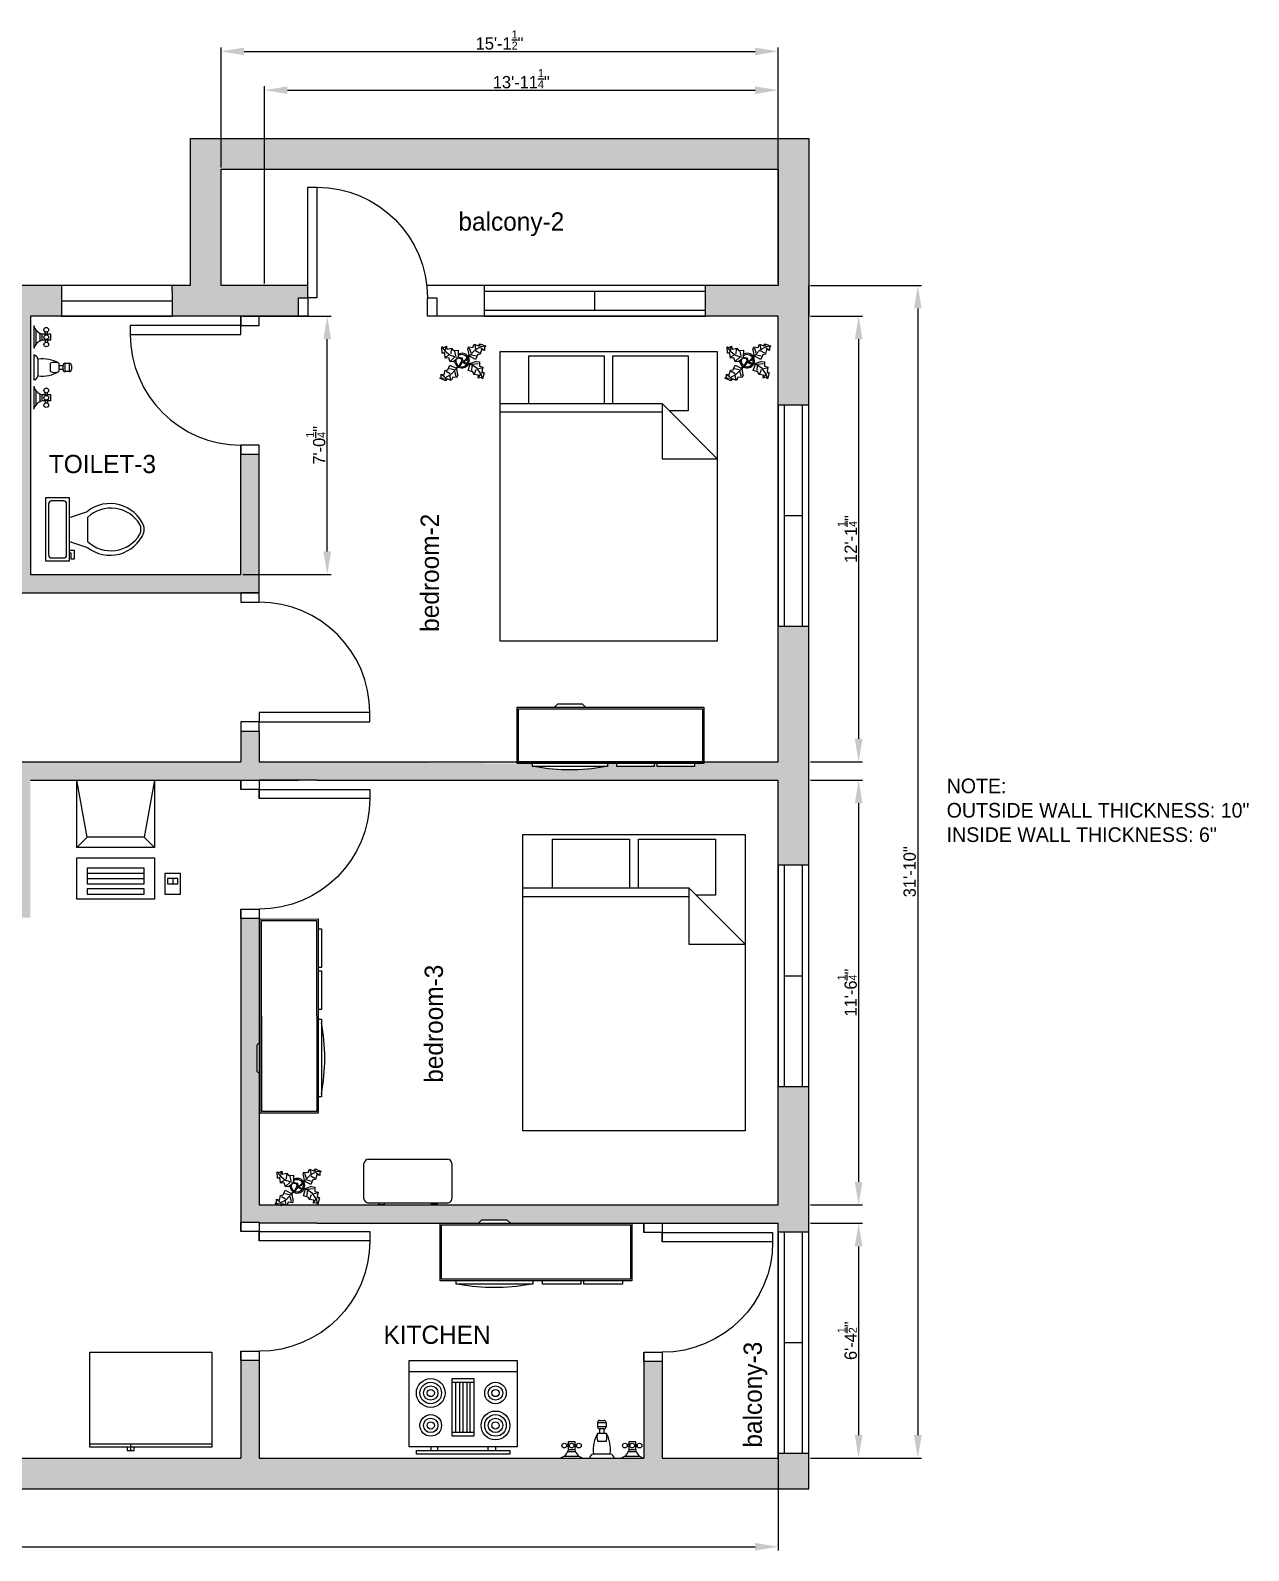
# Model space of a CAD drawing. Header units: feet. Extents: x 2469 to 3257, y 2049 to 2546.
# Drawn here: x 2860.4 to 3257.2, y 2049.4 to 2544.6 of the extents above; entities that cross this region are included whole.
import ezdxf

# ---------------------------------------------------------------- set-up
doc = ezdxf.new("R2010")
doc.units = ezdxf.units.FT
for name, color, linetype in [('BLOCK', 130, 'Continuous'), ('DOOR', 100, 'Continuous'), ('HATCHES', 165, 'Continuous'), ('TEXT', 51, 'Continuous'), ('WINDOW', 10, 'Continuous')]:
    doc.layers.add(name, color=color, linetype=linetype)
doc.styles.get("Standard").update_dxf_attribs({"font": 'bgothm.ttf'})
doc.dimstyles.new('meow', dxfattribs={"dimtxt": 4, "dimasz": 7.5, "dimexe": 1.25, "dimexo": 0.625, "dimtad": 1, "dimlunit": 4, "dimtxsty": 'Standard', "dimcen": 3.75, "dimadec": 0, "dimazin": 0, "dimtfac": 0.65, "dimtmove": 0, "dimatfit": 3, "dimfxl": 1, "dimarcsym": 0})

# ---------------------------------------------------------------- blocks, each defined once
blk = doc.blocks.new('door1')
at = {"layer": 'DOOR'}
for points in [[(-6, 6), (-3, 6), (-3, 42), (-6, 42)], [(-45, 0), (-42, 0), (-42, 6), (-45, 6)], [(-3, 0), (0, 0), (0, 6), (-3, 6)]]:
    blk.add_lwpolyline(points, close=True, dxfattribs=at)
blk.add_arc((-6, 6), 36, 90, 180, dxfattribs=at)
blk = doc.blocks.new('window2')
at = {"layer": 'WINDOW'}
for p, q in [((0, 10), (-72, 10)), ((-72, 10), (-72, 0)), ((0, 0), (0, 10)), ((0, 8), (-72, 8)), ((-36, 2), (-36, 8)), ((-72, 2), (0, 2)), ((-72, 0), (0, 0))]:
    blk.add_line(p, q, dxfattribs=at)
blk = doc.blocks.new('Range-Oven - 30 in top')
for p, q in [((0, -3), (30, -3)), ((12, -6), (18, -6)), ((13, -20), (13, -6)), ((14, -6), (14, -20)), ((15, -20), (15, -6)), ((16, -6), (16, -20)), ((17, -20), (17, -6)), ((18, -20), (12, -20)), ((6, -24), (6, -25)), ((8, -25), (8, -24)), ((22, -25), (22, -24)), ((24, -24), (24, -25))]:
    blk.add_line(p, q)
for points in [[(0, -24), (0, 0), (30, 0), (30, -24)], [(12, -21), (12, -5), (18, -5), (18, -21)], [(2, -26), (2, -25), (28, -25), (28, -26)]]:
    blk.add_lwpolyline(points, close=True)
for centre, radius in [((6, -9), 4), ((6, -9), 3), ((6, -9), 2), ((6, -9), 1), ((24, -9), 3), ((24, -9), 2), ((24, -9), 1), ((6, -18), 3), ((6, -18), 2), ((24, -18), 4), ((24, -18), 3), ((24, -18), 2), ((6, -18), 1), ((24, -18), 1)]:
    blk.add_circle(centre, radius)
blk = doc.blocks.new('Refrigerator-2 door - 36 in top')
for p, q in [((0, -26.999999), (36, -26.999999)), ((11, -27.999999), (11, -28.999999)), ((11, -28.999999), (13, -28.999999)), ((12, -26.999999), (12, -28.999999)), ((13, -28.999999), (13, -27.999999))]:
    blk.add_line(p, q)
blk.add_lwpolyline([(0, -27.999999), (0, 0), (36, 0), (36, -27.999999)], close=True)
blk = doc.blocks.new('Bed - Queen')
at = {"linetype": 'Continuous'}
for p, q in [((0, -80.00003), (0, 0)), ((0, 0), (59.99999, 0)), ((59.99999, 0), (59.99999, -80.00003)), ((7.99999, -1.2), (28.79998, -1.2)), ((7.99999, -14.4), (7.99999, -1.2)), ((28.79998, -1.2), (28.79998, -14.4)), ((31.19999, -1.2), (51.99999, -1.2)), ((31.19999, -14.4), (31.19999, -1.2)), ((51.99999, -1.2), (51.99999, -16.4)), ((0, -14.4), (44.8, -14.4)), ((59.99999, -29.6), (44.8, -14.4)), ((44.8, -14.4), (44.8, -29.6)), ((51.99999, -16.4), (46.79936, -16.4)), ((44.8, -16.8), (0, -16.8)), ((44.8, -29.6), (59.99999, -29.6)), ((59.99999, -80.00003), (0, -80.00003))]:
    blk.add_line(p, q, dxfattribs=at)
blk = doc.blocks.new('Toilet - top')
for p, q in [((9.5, -6), (9.5, -2)), ((-10, -8.5), (-8, -8.5)), ((-10, -9.5), (-10, -8.5)), ((-7, -9.5), (-10, -9.5)), ((-8, -8.5), (-8, -8)), ((-7, -8), (-7, -9.5)), ((-4, -8), (-6, -14)), ((4, -8), (6, -14)), ((4, -14), (-4, -14))]:
    blk.add_line(p, q)
blk.add_lwpolyline([(10.5, -8), (10.5, 0), (-10.5, 0), (-10.5, -8)], close=True)
for points in [[(-9.5, -2), (-9.5, -6)], [(8.5, -1), (-8.5, -1)], [(-8.5, -7), (8.5, -7)]]:
    blk.add_lwpolyline(points)
for centre, radius, start, end in [((-8.62, -1.88), 0.884, 81.8699, 188.1301), ((8.62, -1.88), 0.884, 351.8699, 98.1301), ((-8.62, -6.12), 0.884, 171.8699, 278.1301), ((8.62, -6.12), 0.884, 261.8699, 8.1301), ((3.52, -21.58), 12.17, 141.4691, 247.9714), ((4.2, -21.82), 11.33, 136.3677, 238.9468), ((-3.52, -21.58), 12.17, 292.0284, 38.5307), ((-4.2, -21.82), 11.33, 301.053, 43.6321), ((0, -27.88), 4, 245.7318, 294.2682), ((0, -29), 4, 254.8605, 285.1395)]:
    blk.add_arc(centre, radius, start, end)
blk = doc.blocks.new('Desk - 30 x 60 in.')
at = {"linetype": 'Continuous'}
for p, q in [((-26.999995, 0), (26.999995, 0)), ((-29.999995, -27), (-29.999995, -3)), ((29.999995, -3), (29.999995, -27)), ((26.999995, -30), (-26.999995, -30)), ((-20.000005, -30), (-20.000005, -31)), ((-20.000005, -31), (-16.000005, -31)), ((-16.000005, -31), (-16.000005, -30)), ((15.999995, -31), (15.999995, -30)), ((19.999995, -31), (15.999995, -31)), ((19.999995, -30), (19.999995, -31))]:
    blk.add_line(p, q, dxfattribs=at)
for centre, start, end in [((-26.499995, -3.5), 98.1301, 171.8699), ((26.499995, -3.5), 8.130102, 81.8699), ((-26.499995, -26.5), 188.1301, 261.8699), ((26.499995, -26.5), 278.1301, 351.8699)]:
    blk.add_arc(centre, 3.535534, start, end, dxfattribs=at)
blk = doc.blocks.new('Faucet - Bathroom front')
for p, q in [((-0.5, 4.25), (0.5, 4.25)), ((0.5, 3.75), (-0.5, 3.75)), ((-0.5, 3), (0.5, 3)), ((0.5, 2), (-0.5, 2)), ((-0.25, 3), (-0.25, 3.5)), ((0.25, 3.5), (0.25, 3)), ((-5, 0), (-2.25, 0)), ((-4.5087, 0.25), (-2.7408, 0.25)), ((-4, 1.625), (-4.25, 1.625)), ((-4, 1.375), (-4.25, 1.375)), ((-3.1442, 0.75), (-4.0979, 0.75)), ((-3.25, 1.625), (-3, 1.625)), ((-3.25, 1.375), (-3, 1.375)), ((-1.5, 0), (1.5, 0)), ((-1, 0.5), (1, 0.5)), ((2.25, 0), (5, 0)), ((2.7413, 0.25), (4.5092, 0.25)), ((3.25, 1.625), (3, 1.625)), ((3.25, 1.375), (3, 1.375)), ((4.1058, 0.75), (3.1521, 0.75)), ((4, 1.625), (4.25, 1.625)), ((4, 1.375), (4.25, 1.375))]:
    blk.add_line(p, q)
for points in [[(-0.5, 3.75), (-0.5, 4.25)], [(-0.25, 4.5), (0.25, 4.5)], [(0.5, 4.25), (0.5, 3.75)], [(0.25, 3.5), (-0.25, 3.5)]]:
    blk.add_lwpolyline(points)
for points in [[(-4, 1), (-4, 2), (-3.25, 2), (-3.25, 1)], [(3.25, 1), (3.25, 2), (4, 2), (4, 1)]]:
    blk.add_lwpolyline(points, close=True)
for centre in [(-4.5, 1.5), (-3.625, 1.5), (-2.75, 1.5), (2.75, 1.5), (3.625, 1.5), (4.5, 1.5)]:
    blk.add_circle(centre, 0.2795)
for centre, radius, start, end in [((-0.2575, 4.2575), 0.2426, 88.22243, 181.7776), ((-0.2575, 3.7425), 0.2426, 178.2224, 271.7776), ((0.2575, 4.2575), 0.2426, 358.2224, 91.77757), ((0.2575, 3.7425), 0.2426, 268.2224, 1.777565), ((3, 1), 4.0311, 150.2551, 187.125), ((0.6413, 2.5), 1.246, 156.3417, 203.6583), ((-3, 1), 4.0311, 352.875, 29.74488), ((-0.6413, 2.5), 1.246, 336.3417, 23.65835), ((-5.375, 1.375), 1.4252, 285.2551, 344.7449), ((-1.875, 1.375), 1.4252, 195.2551, 254.7449), ((-0.7962, -0.2038), 0.7327, 106.1502, 163.8498), ((0.7962, -0.2038), 0.7327, 16.1502, 73.84979), ((1.875, 1.375), 1.4252, 285.2551, 344.7449), ((5.375, 1.375), 1.4252, 195.2551, 254.7449)]:
    blk.add_arc(centre, radius, start, end)
blk = doc.blocks.new('Plant - Rubber or Philodendron')
at = {"linetype": 'Continuous'}
for p, q in [((8.8871, 10.7908), (9.9809, 13.4933)), ((9.9809, 13.4933), (13.3837, 12.301)), ((10.5828, 12.6946), (10.8893, 9.7953)), ((13.3837, 12.301), (14.68, 13.9039)), ((14.5816, 13.2037), (14.3848, 11.8033)), ((14.68, 13.9039), (19.3848, 11.8146)), ((-16.2005, 11.4774), (-13.9899, 8.1064)), ((-16.2005, 11.4774), (-14.8639, 10.7964)), ((-16.0159, 6.3329), (-16.2005, 11.4774)), ((-14.0069, 5.8704), (-16.0159, 6.3329)), ((-15.3434, 6.5514), (-13.9984, 6.9884)), ((-14.8639, 10.7964), (-12.6195, 11.8975)), ((-13.5868, 2.2894), (-14.0069, 5.8704)), ((-13.9899, 8.1064), (-9.5434, 4.7185)), ((-10.6784, 2.491), (-13.5868, 2.2894)), ((-13.3174, 8.325), (-13.0735, 11.0065)), ((-13.1329, 3.1804), (-10.6614, 4.727)), ((-12.6195, 11.8975), (-12.1909, 9.4345)), ((-12.1909, 9.4345), (-8.3829, 10.3)), ((-9.5858, -0.8715), (-10.6784, 2.491)), ((-9.5434, 4.7185), (-4.1917, 2.9888)), ((-9.1318, 0.0195), (-5.9793, 2.9025)), ((-8.8369, 9.409), (-9.0894, 5.6095)), ((-8.3829, 10.3), (-7.0549, 8.501)), ((-7.1228, -0.443), (-3.5248, 2.2131)), ((-7.0549, 8.501), (-3.0284, 8.6941)), ((-4.8529, 4.012), (-5.7184, 7.82)), ((-3.5248, 2.2131), (-3.3011, 2.4355)), ((-3.3011, 2.4355), (-0.5306, 1.7947)), ((-3.0284, 8.6941), (-3.0709, 3.1041)), ((-3.0709, 3.1041), (0.0797, 2.3163)), ((-0.5306, 1.7947), (-0.2255, -0.5527)), ((-0.5306, 1.7947), (-0.5306, 1.7947)), ((0.0797, 2.3163), (0.4866, -0.031)), ((0.4866, -0.031), (2.1141, 0.2298)), ((2.1141, 0.2298), (5.4346, 3.9146)), ((6.1032, 3.6844), (2.8262, -0.031)), ((4.6914, 8.8812), (5.3859, 11.2828)), ((4.6914, 8.8812), (5.5014, 4.4831)), ((5.3859, 11.2828), (8.8871, 10.7908)), ((5.4346, 3.9146), (5.5014, 4.4831)), ((5.9878, 10.4842), (7.1971, 6.3869)), ((11.1089, 1.1958), (6.1032, 3.6844)), ((10.3916, 8.7942), (6.2847, 4.4028)), ((7.7005, 4.8881), (11.5025, 3.9967)), ((15.3859, 11.3055), (10.3916, 8.7942)), ((14.2977, 6.1031), (10.9934, 7.9956)), ((12.7005, 4.8994), (11.1089, 1.1958)), ((14.8995, 5.3044), (12.7005, 4.8994)), ((15.7909, 9.1065), (14.8995, 5.3044)), ((15.2875, 10.6053), (17.5907, 9.2105)), ((19.3848, 11.8146), (15.3859, 11.3055)), ((18.1925, 8.4119), (15.7909, 9.1065)), ((19.3848, 11.8146), (18.1868, 10.9119)), ((18.1868, 10.9119), (18.1925, 8.4119)), ((-16.8157, -10.7754), (-14.4141, -11.4699)), ((-16.8101, -13.2754), (-16.8157, -10.7754)), ((-13.9107, -12.9688), (-16.2139, -11.574)), ((-14.4141, -11.4699), (-13.5228, -7.6679)), ((-14.0091, -13.669), (-9.0148, -11.1577)), ((-13.5228, -7.6679), (-11.3237, -7.2629)), ((-12.921, -8.4665), (-9.6166, -10.359)), ((-11.3237, -7.2629), (-9.7321, -3.5593)), ((-6.3237, -7.2516), (-10.1257, -6.3602)), ((-9.7321, -3.5593), (-4.7264, -6.0479)), ((-7.1228, -0.443), (-9.5858, -0.8715)), ((-9.206, -15.0581), (-9.5126, -12.1588)), ((-9.0148, -11.1577), (-4.9047, -6.8122)), ((-4.611, -12.8477), (-5.8203, -8.7504)), ((-2.019, -3.6148), (-4.7264, -6.0479)), ((-4.1246, -6.8466), (-4.0579, -6.2781)), ((-3.3146, -11.2447), (-4.1246, -6.8466)), ((-4.0579, -6.2781), (-0.9375, -3.1608)), ((-3.3146, -11.2447), (-4.0092, -13.6463)), ((-2.019, -3.6148), (-0.2255, -0.5527)), ((-0.9375, -3.1608), (0.5883, -0.8135)), ((0.5883, -0.8135), (2.2447, -2.0916)), ((2.8262, -0.031), (1.3003, -0.5527)), ((1.3003, -0.5527), (2.4193, -1.4655)), ((2.2447, -2.0916), (6.7108, -2.6626)), ((2.4193, -1.4655), (6.895, -2.1175)), ((4.943, -7.9659), (6.7108, -2.6626)), ((8.8321, -9.0266), (4.943, -7.9659)), ((11.6605, -0.5413), (6.895, -2.1175)), ((12.3677, -6.1981), (7.219, -2.6772)), ((8.125, -4.0768), (7.7715, -7.9659)), ((8.3544, -2.7453), (13.1973, -2.1704)), ((9.5392, -11.1479), (8.8321, -9.0266)), ((13.4283, -11.5015), (9.5392, -11.1479)), ((10.2463, -10.4408), (11.6605, -6.9053)), ((11.6605, -0.5413), (14.1354, -0.8948)), ((15.5496, -10.7943), (12.3677, -6.1981)), ((13.0748, -13.9763), (13.4283, -11.5015)), ((16.2567, -5.8446), (13.4283, -6.5517)), ((14.8425, -10.7943), (13.7819, -13.2692)), ((14.1354, -0.8948), (14.1354, -4.4304)), ((14.1354, -4.4304), (16.9638, -5.1375)), ((16.6103, -14.6834), (15.5496, -10.7943)), ((17.3174, -9.7337), (15.9032, -9.7337)), ((16.9638, -5.1375), (16.2567, -8.673)), ((16.2567, -8.673), (18.0245, -9.7337)), ((18.0245, -9.7337), (16.6103, -14.6834)), ((-18.008, -14.1781), (-16.8101, -13.2754)), ((-18.008, -14.1781), (-14.0091, -13.669)), ((-13.3032, -16.2674), (-18.008, -14.1781)), ((-12.0069, -14.6645), (-13.3032, -16.2674)), ((-13.2048, -15.5672), (-13.008, -14.1668)), ((-8.6042, -15.8568), (-12.0069, -14.6645)), ((-7.5103, -13.1543), (-8.6042, -15.8568)), ((-4.0092, -13.6463), (-7.5103, -13.1543)), ((15.5496, -13.6228), (13.0748, -13.9763)), ((16.6103, -14.6834), (15.5496, -13.6228))]:
    blk.add_line(p, q, dxfattribs=at)
for centre, radius, start, end in [((0.0308, 0.1664), 6, 178.6147, 235.1169), ((0.0308, 0.1664), 5, 168.1647, 238.6725), ((0, 0), 6.1275, 34.37569, 120.1028), ((-0.0601, -0.2075), 5.2461, 33.82192, 124.9414), ((-0.2664, 0.1682), 5.2775, 338.4094, 20.03007), ((-0.098, 0.1364), 6.1288, 341.2017, 26.09184), ((-0.0234, 0.3825), 6.1492, 242.5812, 331.2714), ((-0.1102, 0.4886), 5.2883, 247.3711, 327.472)]:
    blk.add_arc(centre, radius, start, end, dxfattribs=at)
blk = doc.blocks.new('Entertainment Center')
at = {"linetype": 'Continuous'}
for p, q in [((-4, 0), (-5, -1)), ((4, 0), (-4, 0)), ((5, -1), (4, 0)), ((-17, -19), (-17, -1)), ((-17, -1), (43, -1)), ((-16.5, -18.5), (-16.5, -1.5)), ((-16.5, -1.5), (42.5, -1.5)), ((42.5, -1.5), (42.5, -18.5)), ((43, -1), (43, -19)), ((42.5, -18.5), (-16.5, -18.5)), ((43, -19), (-17, -19)), ((-12, -20), (-12, -19)), ((12, -20), (-12, -20)), ((12, -19), (12, -20)), ((15, -20), (15, -19)), ((27, -20), (15, -20)), ((27, -19), (27, -20)), ((28, -20), (28, -19)), ((40, -20), (28, -20)), ((40, -19), (40, -20))]:
    blk.add_line(p, q, dxfattribs=at)
blk.add_arc((0, 40), 61, 259.6111, 280.3889, dxfattribs=at)
blk = doc.blocks.new('Computer Terminal')
at = {"linetype": 'Continuous'}
for p, q in [((-10, 11.5), (5, 11.5)), ((-8, 0.5), (-10, 11.5)), ((-10, -1.5), (-10, 11.5)), ((5, 11.5), (3, 0.5)), ((5, 11.5), (5, -1.5)), ((-10, -1.5), (-8, 0.5)), ((3, 0.5), (-8, 0.5)), ((3, 0.5), (5, -1.5)), ((5, -1.5), (-10, -1.5)), ((-10, -11.5), (-10, -3.5)), ((-10, -3.5), (5, -3.5)), ((-8, -5.5), (-8, -8.5)), ((3, -5.5), (-8, -5.5)), ((3, -8.5), (3, -5.5)), ((5, -3.5), (5, -11.5)), ((3, -6.5), (-8, -6.5)), ((-8, -7.5), (3, -7.5)), ((-8, -8.5), (3, -8.5)), ((10, -6.5), (7, -6.5)), ((7, -6.5), (7, -10.5)), ((9.5, -7.5), (7.5, -7.5)), ((7.5, -7.5), (7.5, -8.5)), ((7.5, -8.5), (9.5, -8.5)), ((8.5, -7.5), (8.5, -8.5)), ((9.5, -8.5), (9.5, -7.5)), ((10, -10.5), (10, -6.5)), ((5, -11.5), (-10, -11.5)), ((-8, -9.5), (-8, -10.5)), ((3, -9.5), (-8, -9.5)), ((-8, -10.5), (3, -10.5)), ((3, -10.5), (3, -9.5)), ((7, -10.5), (10, -10.5))]:
    blk.add_line(p, q, dxfattribs=at)
blk = doc.blocks.new('*D25')
at = {"layer": 'Defpoints', "color": 0, "transparency": 16777216}
for p in [(3113.93, 2461.55), (3113.93, 2079.55), (3149.46, 2079.55)]:
    blk.add_point(p, dxfattribs=at)
at = {"layer": 'TEXT', "color": 0, "lineweight": -2, "transparency": 16777216}
for p, q in [((3114.55, 2461.55), (3150.71, 2461.55)), ((3149.46, 2454.05), (3149.46, 2087.05)), ((3114.55, 2079.55), (3150.71, 2079.55))]:
    blk.add_line(p, q, dxfattribs=at)
at = {"layer": 'TEXT', "color": 0, "transparency": 16777216}
for points in [[(3148.21, 2454.05), (3150.71, 2454.05), (3149.46, 2461.55)], [(3148.21, 2087.05), (3150.71, 2087.05), (3149.46, 2079.55)]]:
    blk.add_solid(points, dxfattribs=at)
at = {"layer": 'TEXT', "color": 0, "transparency": 16777216, "insert": (3146.82, 2270.55), "char_height": 4, "attachment_point": 5, "rotation": 90}
blk.add_mtext('31\'-10"', dxfattribs=at)
blk = doc.blocks.new('*D26')
at = {"layer": 'Defpoints', "color": 0, "transparency": 16777216}
for p in [(3113.93, 2300.38), (3113.93, 2162.03), (3130.18, 2162.03)]:
    blk.add_point(p, dxfattribs=at)
at = {"layer": 'TEXT', "color": 0, "lineweight": -2, "transparency": 16777216}
for p, q in [((3114.55, 2300.38), (3131.43, 2300.38)), ((3130.18, 2292.88), (3130.18, 2169.53)), ((3114.55, 2162.03), (3131.43, 2162.03))]:
    blk.add_line(p, q, dxfattribs=at)
at = {"layer": 'TEXT', "color": 0, "transparency": 16777216}
for points in [[(3128.93, 2292.88), (3131.43, 2292.88), (3130.18, 2300.38)], [(3128.93, 2169.53), (3131.43, 2169.53), (3130.18, 2162.03)]]:
    blk.add_solid(points, dxfattribs=at)
at = {"layer": 'TEXT', "color": 0, "transparency": 16777216, "insert": (3126.49, 2231.2), "char_height": 4, "attachment_point": 5, "rotation": 90}
blk.add_mtext('11\'-6{\\H0.65x;\\S1/4;}"', dxfattribs=at)
blk = doc.blocks.new('*D27')
at = {"layer": 'Defpoints', "color": 0, "transparency": 16777216}
for p in [(3113.93, 2156.03), (3113.93, 2079.55), (3130.18, 2079.55)]:
    blk.add_point(p, dxfattribs=at)
at = {"layer": 'TEXT', "color": 0, "lineweight": -2, "transparency": 16777216}
for p, q in [((3114.55, 2156.03), (3131.43, 2156.03)), ((3130.18, 2148.53), (3130.18, 2087.05)), ((3114.55, 2079.55), (3131.43, 2079.55))]:
    blk.add_line(p, q, dxfattribs=at)
at = {"layer": 'TEXT', "color": 0, "transparency": 16777216}
for points in [[(3128.93, 2148.53), (3131.43, 2148.53), (3130.18, 2156.03)], [(3128.93, 2087.05), (3131.43, 2087.05), (3130.18, 2079.55)]]:
    blk.add_solid(points, dxfattribs=at)
at = {"layer": 'TEXT', "color": 0, "transparency": 16777216, "insert": (3126.49, 2117.79), "char_height": 4, "attachment_point": 5, "rotation": 90}
blk.add_mtext('6\'-4{\\H0.65x;\\S1/2;}"', dxfattribs=at)
blk = doc.blocks.new('*D28')
at = {"layer": 'Defpoints', "color": 0, "transparency": 16777216}
for p in [(3113.93, 2451.55), (3113.93, 2306.38), (3130.18, 2306.38)]:
    blk.add_point(p, dxfattribs=at)
at = {"layer": 'TEXT', "color": 0, "lineweight": -2, "transparency": 16777216}
for p, q in [((3114.55, 2451.55), (3131.43, 2451.55)), ((3130.18, 2444.05), (3130.18, 2313.88)), ((3114.55, 2306.38), (3131.43, 2306.38))]:
    blk.add_line(p, q, dxfattribs=at)
at = {"layer": 'TEXT', "color": 0, "transparency": 16777216}
for points in [[(3128.93, 2444.05), (3131.43, 2444.05), (3130.18, 2451.55)], [(3128.93, 2313.88), (3131.43, 2313.88), (3130.18, 2306.38)]]:
    blk.add_solid(points, dxfattribs=at)
at = {"layer": 'TEXT', "color": 0, "transparency": 16777216, "insert": (3126.49, 2378.96), "char_height": 4, "attachment_point": 5, "rotation": 90}
blk.add_mtext('12\'-1{\\H0.65x;\\S1/4;}"', dxfattribs=at)
blk = doc.blocks.new('*D29')
at = {"layer": 'Defpoints', "color": 0, "transparency": 16777216}
for p in [(2503.93, 2108.67), (3103.93, 2108.67), (3103.93, 2050.67)]:
    blk.add_point(p, dxfattribs=at)
at = {"layer": 'TEXT', "color": 0, "lineweight": -2, "transparency": 16777216}
for p, q in [((2503.93, 2108.05), (2503.93, 2049.42)), ((3103.93, 2108.05), (3103.93, 2049.42)), ((2511.43, 2050.67), (3096.43, 2050.67))]:
    blk.add_line(p, q, dxfattribs=at)
at = {"layer": 'TEXT', "color": 0, "transparency": 16777216}
for points in [[(2511.43, 2051.92), (2511.43, 2049.42), (2503.93, 2050.67)], [(3096.43, 2051.92), (3096.43, 2049.42), (3103.93, 2050.67)]]:
    blk.add_solid(points, dxfattribs=at)
at = {"layer": 'TEXT', "color": 0, "transparency": 16777216, "insert": (2803.93, 2053.32), "char_height": 4, "attachment_point": 5}
blk.add_mtext("50'", dxfattribs=at)
blk = doc.blocks.new('*D30')
at = {"layer": 'Defpoints', "color": 0, "transparency": 16777216}
for p in [(3103.93, 2525.18), (2936.63, 2461.55), (3103.93, 2461.55)]:
    blk.add_point(p, dxfattribs=at)
at = {"layer": 'TEXT', "color": 0, "lineweight": -2, "transparency": 16777216}
for p, q in [((2936.63, 2462.17), (2936.63, 2526.43)), ((3103.93, 2462.17), (3103.93, 2526.43)), ((2944.13, 2525.18), (3096.43, 2525.18))]:
    blk.add_line(p, q, dxfattribs=at)
at = {"layer": 'TEXT', "color": 0, "transparency": 16777216}
for points in [[(2944.13, 2526.43), (2944.13, 2523.93), (2936.63, 2525.18)], [(3096.43, 2526.43), (3096.43, 2523.93), (3103.93, 2525.18)]]:
    blk.add_solid(points, dxfattribs=at)
at = {"layer": 'TEXT', "color": 0, "transparency": 16777216, "insert": (3020.28, 2528.88), "char_height": 4, "attachment_point": 5}
blk.add_mtext('13\'-11{\\H0.65x;\\S1/4;}"', dxfattribs=at)
blk = doc.blocks.new('*D31')
at = {"layer": 'Defpoints', "color": 0, "transparency": 16777216}
for p in [(3103.93, 2537.8), (2922.52, 2499.41), (3103.93, 2499.41)]:
    blk.add_point(p, dxfattribs=at)
at = {"layer": 'TEXT', "color": 0, "lineweight": -2, "transparency": 16777216}
for p, q in [((2922.52, 2500.03), (2922.52, 2539.05)), ((2930.02, 2537.8), (3096.43, 2537.8)), ((3103.93, 2500.03), (3103.93, 2539.05))]:
    blk.add_line(p, q, dxfattribs=at)
at = {"layer": 'TEXT', "color": 0, "transparency": 16777216}
for points in [[(2930.02, 2539.05), (2930.02, 2536.55), (2922.52, 2537.8)], [(3096.43, 2539.05), (3096.43, 2536.55), (3103.93, 2537.8)]]:
    blk.add_solid(points, dxfattribs=at)
at = {"layer": 'TEXT', "color": 0, "transparency": 16777216, "insert": (3013.22, 2541.49), "char_height": 4, "attachment_point": 5}
blk.add_mtext('15\'-1{\\H0.65x;\\S1/2;}"', dxfattribs=at)
blk = doc.blocks.new('*D35')
at = {"layer": 'Defpoints', "color": 0, "transparency": 16777216}
for p in [(2928.95, 2451.55), (2957.1, 2451.55), (2928.95, 2367.39)]:
    blk.add_point(p, dxfattribs=at)
at = {"layer": 'TEXT', "color": 0, "lineweight": -2, "transparency": 16777216}
for p, q in [((2929.57, 2451.55), (2958.35, 2451.55)), ((2957.1, 2374.89), (2957.1, 2444.05)), ((2929.57, 2367.39), (2958.35, 2367.39))]:
    blk.add_line(p, q, dxfattribs=at)
at = {"layer": 'TEXT', "color": 0, "transparency": 16777216}
for points in [[(2955.85, 2444.05), (2958.35, 2444.05), (2957.1, 2451.55)], [(2955.85, 2374.89), (2958.35, 2374.89), (2957.1, 2367.39)]]:
    blk.add_solid(points, dxfattribs=at)
at = {"layer": 'TEXT', "color": 0, "transparency": 16777216, "insert": (2953.37, 2409.47), "char_height": 4, "attachment_point": 5, "rotation": 90}
blk.add_mtext('7\'-0{\\H0.65x;\\S1/4;}"', dxfattribs=at)

msp = doc.modelspace()

# ---------------------------------------------------------------- hatches: boundary and pattern name
at = {"layer": 'HATCHES'}
h = msp.add_hatch(color=256, dxfattribs=at)
h.dxf.hatch_style = 1
h.paths.add_polyline_path([(2785.278, 2509.41), (2775.278, 2509.41), (2503.925, 2509.41), (2493.925, 2509.41), (2493.925, 2499.41), (2498.846, 2499.41), (2498.846, 2496.949), (2503.925, 2496.949), (2503.925, 2499.41), (2775.278, 2499.41), (2775.278, 2461.545), (2737.072, 2461.545), (2737.072, 2459.545), (2737.072, 2453.545), (2737.072, 2451.545), (2769.278, 2451.545), (2769.278, 2313.168), (2671.977, 2313.168), (2665.977, 2313.168), (2665.977, 2307.168), (2769.278, 2307.168), (2775.278, 2307.168), (2775.278, 2361.392), (2790.727, 2361.392), (2790.727, 2367.392), (2775.278, 2367.392), (2775.278, 2451.545), (2794.062, 2451.545), (2794.062, 2461.545), (2785.278, 2461.545), (2785.278, 2499.41)])
h.paths.add_polyline_path([(2701.072, 2461.545), (2617.105, 2461.545), (2617.105, 2451.545), (2645.817, 2451.545), (2645.817, 2452.095), (2666.553, 2452.095), (2666.553, 2438.271), (2667.705, 2437.118), (2667.705, 2427.902), (2666.553, 2426.75), (2666.553, 2382.973), (2666.039, 2358.168), (2671.977, 2358.168), (2671.977, 2451.545), (2701.072, 2451.545)], flags=17)
h.paths.add_polyline_path([(2545.105, 2461.545), (2503.925, 2461.545), (2503.925, 2465.401, -0.0432428), (2498.846, 2464.961), (2498.846, 2462.501), (2493.925, 2462.501), (2493.925, 2451.545), (2493.925, 2401.358), (2503.925, 2401.358), (2503.925, 2451.545), (2545.105, 2451.545)], flags=17)
h.paths.add_polyline_path([(2503.925, 2329.358), (2493.925, 2329.358), (2493.925, 2222.353), (2499.925, 2222.353), (2499.925, 2219.353), (2503.925, 2219.353), (2503.925, 2255.637), (2775.278, 2255.637), (2775.278, 2262.168), (2769.278, 2262.168), (2769.278, 2261.637), (2503.925, 2261.637)])
h.paths.add_polyline_path([(2870.568, 2461.545), (2830.062, 2461.545), (2830.062, 2459.545), (2830.062, 2453.545), (2830.062, 2451.545), (2850.401, 2451.545), (2850.401, 2367.392), (2835.727, 2367.392), (2835.727, 2361.392), (2850.401, 2361.392), (2934.947, 2361.392), (2934.947, 2406.545), (2928.947, 2406.545), (2928.947, 2367.392), (2860.401, 2367.392), (2860.401, 2451.545), (2870.568, 2451.545)])
h.paths.add_polyline_path([(3113.925, 2509.41), (3103.925, 2509.41), (2922.521, 2509.41), (2912.521, 2509.41), (2912.521, 2499.41), (2912.521, 2461.545), (2906.568, 2461.545), (2906.568, 2459.545), (2906.568, 2453.545), (2906.568, 2451.545), (2928.947, 2451.545), (2934.947, 2451.545), (2941.745, 2451.545), (2947.745, 2451.545), (2947.745, 2457.545), (2950.745, 2457.545), (2950.745, 2461.545), (2922.521, 2461.545), (2922.521, 2499.41), (3103.925, 2499.41), (3103.925, 2461.545), (3080.261, 2461.545), (3080.261, 2451.545), (3103.925, 2451.545), (3103.925, 2422.6), (3113.925, 2422.6), (3113.925, 2461.545), (3113.925, 2499.41)])
h.paths.add_polyline_path([(3113.925, 2350.6), (3103.925, 2350.6), (3103.925, 2306.377), (3079.812, 2306.377), (3079.812, 2305.869), (3076.768, 2305.869), (3076.768, 2304.855), (3064.591, 2304.855), (3064.591, 2305.869), (3063.576, 2305.869), (3063.576, 2304.855), (3051.4, 2304.855), (3051.4, 2305.869), (3048.356, 2305.869), (3048.356, 2304.855), (3047.341, 2304.855, -0.0909091), (3025.017, 2304.855), (3024.002, 2304.855), (3024.002, 2305.869), (3018.929, 2305.869), (2934.947, 2306.377), (2934.947, 2316.392), (2928.947, 2316.392), (2928.947, 2306.377), (2850.401, 2306.377), (2850.401, 2300.377), (2850.401, 2261.637), (2850.401, 2255.637), (2860.401, 2255.637), (2860.401, 2261.637), (2860.401, 2300.377), (2947.745, 2300.377), (2953.745, 2300.377), (3103.925, 2300.377), (3103.925, 2272.653), (3113.925, 2272.653)])
h.paths.add_polyline_path([(3113.925, 2200.653), (3103.925, 2200.653), (3103.925, 2162.031), (2953.745, 2162.031), (2943.95, 2162.031), (2943.877, 2161.85), (2943.362, 2162.031), (2942.27, 2162.031), (2941.991, 2161.685), (2941.214, 2162.031), (2934.947, 2162.031), (2934.947, 2204.824), (2934.146, 2205.624), (2934.14, 2214.056), (2934.947, 2214.866), (2934.947, 2255.377), (2928.947, 2255.377), (2928.947, 2156.355), (2934.947, 2156.355), (2934.947, 2156.031), (2953.745, 2156.031), (3006.341, 2156.031), (3007.383, 2157.072), (3015.717, 2157.072), (3016.758, 2156.031), (3056.344, 2156.031), (3060.178, 2156.031), (3066.178, 2156.031), (3103.925, 2156.031), (3103.925, 2153.169), (3113.925, 2153.169)])
h.paths.add_polyline_path([(3113.925, 2081.169), (3103.925, 2081.169), (3103.925, 2079.545), (3066.178, 2079.545), (3066.178, 2111.031), (3060.178, 2111.031), (3060.178, 2079.545), (3052.687, 2079.545), (2953.745, 2079.545), (2947.745, 2079.545), (2934.947, 2079.545), (2934.947, 2111.355), (2928.947, 2111.355), (2928.947, 2079.545), (2850.401, 2079.545), (2850.401, 2108.674), (2614.131, 2108.674), (2614.131, 2098.674), (2840.401, 2098.674), (2840.401, 2079.545), (2840.401, 2069.545), (2850.401, 2069.545), (3113.925, 2069.545)])
h.paths.add_polyline_path([(2542.131, 2108.674), (2503.925, 2108.674), (2503.925, 2141.353), (2499.925, 2141.353), (2499.925, 2138.353), (2493.925, 2138.353), (2493.925, 2108.674), (2493.925, 2098.674), (2503.925, 2098.674), (2542.131, 2098.674)])

# ---------------------------------------------------------------- linework, layer by layer
for p, q in [((2912.521, 2499.41), (2912.521, 2509.41)), ((2912.521, 2509.41), (2922.521, 2509.41)), ((2922.521, 2509.41), (3103.925, 2509.41)), ((3103.925, 2509.41), (3113.925, 2509.41)), ((3113.925, 2509.41), (3113.925, 2499.41)), ((2912.521, 2461.545), (2912.521, 2499.41)), ((2922.521, 2461.545), (2922.521, 2499.41)), ((2922.521, 2499.41), (3103.925, 2499.41)), ((3103.925, 2499.41), (3103.925, 2461.545)), ((3113.925, 2499.41), (3113.925, 2451.545)), ((2860.401, 2451.545), (2860.401, 2367.392)), ((2928.947, 2445.545), (2928.947, 2451.545)), ((2934.947, 2448.545), (2934.947, 2451.545)), ((2947.745, 2451.545), (2941.745, 2451.545)), ((2928.947, 2367.392), (2928.947, 2409.545)), ((2934.947, 2361.392), (2934.947, 2409.545)), ((2860.401, 2367.392), (2928.947, 2367.392)), ((2850.401, 2361.392), (2934.947, 2361.392)), ((2928.947, 2316.392), (2928.947, 2306.377)), ((2934.947, 2316.392), (2934.947, 2306.377)), ((2850.401, 2306.377), (2928.947, 2306.377)), ((2934.947, 2306.377), (3103.925, 2306.377)), ((2860.401, 2300.377), (2947.745, 2300.377)), ((2928.947, 2300.377), (2928.947, 2297.377)), ((2934.947, 2300.377), (2934.947, 2294.377)), ((2953.745, 2300.377), (2934.947, 2300.377)), ((2953.745, 2300.377), (3103.925, 2300.377)), ((2928.947, 2258.377), (2928.947, 2153.355)), ((2934.947, 2258.377), (2934.947, 2162.031)), ((2934.947, 2162.031), (2953.745, 2162.031)), ((2953.745, 2162.031), (3103.925, 2162.031)), ((2953.745, 2156.031), (2934.947, 2156.031)), ((2934.947, 2156.031), (2934.947, 2150.355)), ((2953.745, 2156.031), (3060.178, 2156.031)), ((3060.178, 2156.031), (3060.178, 2153.031)), ((3066.178, 2156.031), (3066.178, 2150.031)), ((3066.178, 2156.031), (3103.925, 2156.031)), ((2928.947, 2114.355), (2928.947, 2079.545)), ((2934.947, 2114.355), (2934.947, 2079.545)), ((3060.178, 2114.031), (3060.178, 2079.545)), ((3066.178, 2114.031), (3066.178, 2079.545)), ((2947.745, 2079.545), (2953.745, 2079.545))]:
    msp.add_line(p, q)
for points in [[(2912.521, 2461.545), (2785.278, 2461.545)], [(2850.401, 2069.545), (3113.925, 2069.545), (3113.925, 2461.545)], [(2950.745, 2461.545), (2922.521, 2461.545)], [(3103.925, 2461.545), (2989.522, 2461.545)], [(2928.947, 2451.545), (2860.401, 2451.545)], [(2941.745, 2451.545), (2934.947, 2451.545)], [(2950.745, 2451.545), (2947.745, 2451.545)], [(3103.925, 2306.377), (3103.925, 2451.545), (2989.745, 2451.545)], [(3103.925, 2162.031), (3103.925, 2300.377)], [(3066.178, 2079.545), (3103.925, 2079.545), (3103.925, 2156.031)], [(2850.401, 2079.545), (2928.947, 2079.545)], [(2934.947, 2079.545), (2947.745, 2079.545)], [(2953.745, 2079.545), (3060.178, 2079.545)]]:
    msp.add_lwpolyline(points)
at = {"layer": 'WINDOW'}
for p, q in [((2906.568, 2461.545), (2870.568, 2461.545)), ((2870.568, 2461.545), (2870.568, 2451.545)), ((2906.568, 2459.545), (2906.568, 2461.545)), ((2870.568, 2456.545), (2906.568, 2456.545)), ((2906.568, 2459.545), (2906.568, 2453.545)), ((2870.568, 2451.545), (2906.568, 2451.545)), ((2906.568, 2453.545), (2906.568, 2451.545))]:
    msp.add_line(p, q, dxfattribs=at)

# ---------------------------------------------------------------- block references
at = {"layer": 'BLOCK'}
for name, p, xscale, yscale, zscale, rotation in [('Faucet - Bathroom front', (2861.498, 2434.849), 2.724027485090607, 2.724027485090607, 2.724027485090607, 270), ('Toilet - top', (2865.36, 2382.088), 0.9742051904069022, 0.9742051904069022, 0.9742051904069022, 90), ('Entertainment Center', (2934.143, 2209.84), 1.05401397231692, 1.05401397231692, 1.05401397231692, 90.04560223439697)]:
    msp.add_blockref(name, p, dxfattribs=dict(at, xscale=xscale, yscale=yscale, zscale=zscale, rotation=rotation))
for name, p, xscale, yscale, zscale in [('Plant - Rubber or Philodendron', (3000.965, 2436.999), 0.4013324411335494, 0.4013324411335494, 0.4013324411335494), ('Plant - Rubber or Philodendron', (3093.851, 2436.999), 0.4013324411335494, 0.4013324411335494, 0.4013324411335494), ('Bed - Queen', (3013.371, 2440.036), 1.179329800050113, 1.179329800050113, 1.179329800050113), ('Entertainment Center', (3036.179, 2325.149), 1.014718088494109, 1.014718088494109, 1.014718088494109), ('Computer Terminal', (2892.42, 2280.997), 1.685196479503029, 1.685196479503029, 1.685196479503029), ('Bed - Queen', (3020.852, 2282.657), 1.205771357982573, 1.205771357982573, 1.205771357982573), ('Desk - 30 x 60 in.', (2983.368, 2176.944), 0.4779872757883037, 0.4779872757883037, 0.4779872757883037), ('Plant - Rubber or Philodendron', (2947.33, 2168.214), 0.4013324411335494, 0.4013324411335494, 0.4013324411335494), ('Entertainment Center', (3011.55, 2157.072), 1.041742448334763, 1.041742448334763, 1.041742448334763), ('Refrigerator-2 door - 36 in top', (2879.796, 2114.058), 1.104201536739996, 1.104201536739996, 1.104201536739996), ('Range-Oven - 30 in top', (2983.771, 2111.293), 1.171987327778542, 1.171987327778542, 1.171987327778542), ('Faucet - Bathroom front', (3046.558, 2079.545), 2.724027485090607, 2.724027485090607, 2.724027485090607)]:
    msp.add_blockref(name, p, dxfattribs=dict(at, xscale=xscale, yscale=yscale, zscale=zscale))
at = {"layer": 'WINDOW', "xscale": -1}
msp.add_blockref('door1', (2947.745, 2451.545), dxfattribs=at)
at = {"layer": 'WINDOW'}
msp.add_blockref('window2', (3080.261, 2451.545), dxfattribs=at)
for name, p, rotation in [('door1', (2934.947, 2451.545), 89.99999999999841), ('window2', (3103.925, 2350.6), 270), ('door1', (2928.947, 2316.392), 269.9999999999994), ('window2', (3103.925, 2200.653), 270), ('window2', (3103.925, 2081.169), 270)]:
    msp.add_blockref(name, p, dxfattribs=dict(at, rotation=rotation))
at = {"layer": 'WINDOW', "xscale": -1, "rotation": 270.0000000000006}
for p in [(2928.947, 2300.377), (2928.947, 2156.355), (3060.178, 2156.031)]:
    msp.add_blockref('door1', p, dxfattribs=at)

# ---------------------------------------------------------------- texts
at = {"layer": 'TEXT', "attachment_point": 1}
for s, width, gutter_width, insert, char_height in [('balcony-2', 221.75872, 29.735, (2999.821, 2485.364), 5.9471), ('TOILET-3', 221.75872, 29.735, (2866.409, 2406.37), 5.9471), ('NOTE:\\POUTSIDE WALL THICKNESS: 10"\\PINSIDE WALL THICKNESS: 6"', 229.42008, 23.835, (3158.865, 2300.92), 4.76701), ('KITCHEN', 221.75872, 29.735, (2975.416, 2122.701), 5.9471)]:
    msp.add_mtext_dynamic_manual_height_columns(s, width=width, gutter_width=gutter_width, heights=[0], dxfattribs=dict(at, insert=insert, char_height=char_height))
at = {"layer": 'TEXT', "char_height": 5.9471, "attachment_point": 1, "rotation": 90}
for s, insert in [('bedroom-2', (2987.519, 2348.723)), ('bedroom-3', (2988.829, 2201.816)), ('balcony-3', (3092.713, 2082.962))]:
    msp.add_mtext_dynamic_manual_height_columns(s, width=221.75872, gutter_width=29.735, heights=[0], dxfattribs=dict(at, insert=insert))

# ---------------------------------------------------------------- dimensions: what is measured, and where the dimension line sits
at = {"layer": 'TEXT'}
dim = msp.add_linear_dim(base=(3103.925, 2537.799), p1=(2922.521, 2499.41), p2=(3103.925, 2499.41), dimstyle='meow', dxfattribs=at)
dim.commit()
dim.dimension.update_dxf_attribs({"geometry": '*D31', "text_midpoint": (3013.223, 2541.494)})
for base, p1, p2, picture, middle in [((3103.925, 2525.184), (2936.633, 2461.545), (3103.925, 2461.545), '*D30', (3020.279, 2525.184)), ((3103.925, 2050.667), (2503.925, 2108.674), (3103.925, 2108.674), '*D29', (2803.925, 2050.667))]:
    dim = msp.add_linear_dim(base=base, p1=p1, p2=p2, dimstyle='meow', dxfattribs=at)
    dim.commit()
    dim.dimension.update_dxf_attribs({"geometry": picture, "text_midpoint": middle, "dimtype": 160})
for base, p1, picture, middle in [((3149.459, 2079.545), (3113.925, 2461.545), '*D25', (3149.459, 2270.545)), ((3130.185, 2079.545), (3113.925, 2156.031), '*D27', (3130.185, 2117.788))]:
    dim = msp.add_linear_dim(base=base, p1=p1, p2=(3113.925, 2079.545), angle=90, dimstyle='meow', dxfattribs=at)
    dim.commit()
    dim.dimension.update_dxf_attribs({"geometry": picture, "text_midpoint": middle, "dimtype": 160})
for base, p1, p2, picture, middle in [((2957.099, 2451.545), (2928.947, 2367.392), (2928.947, 2451.545), '*D35', (2953.367, 2409.468)), ((3130.185, 2306.377), (3113.925, 2451.545), (3113.925, 2306.377), '*D28', (3126.487, 2378.961)), ((3130.185, 2162.031), (3113.925, 2300.377), (3113.925, 2162.031), '*D26', (3126.487, 2231.204))]:
    dim = msp.add_linear_dim(base=base, p1=p1, p2=p2, angle=90, dimstyle='meow', dxfattribs=at)
    dim.commit()
    dim.dimension.update_dxf_attribs({"geometry": picture, "text_midpoint": middle})

doc.saveas('drawing.dxf')
